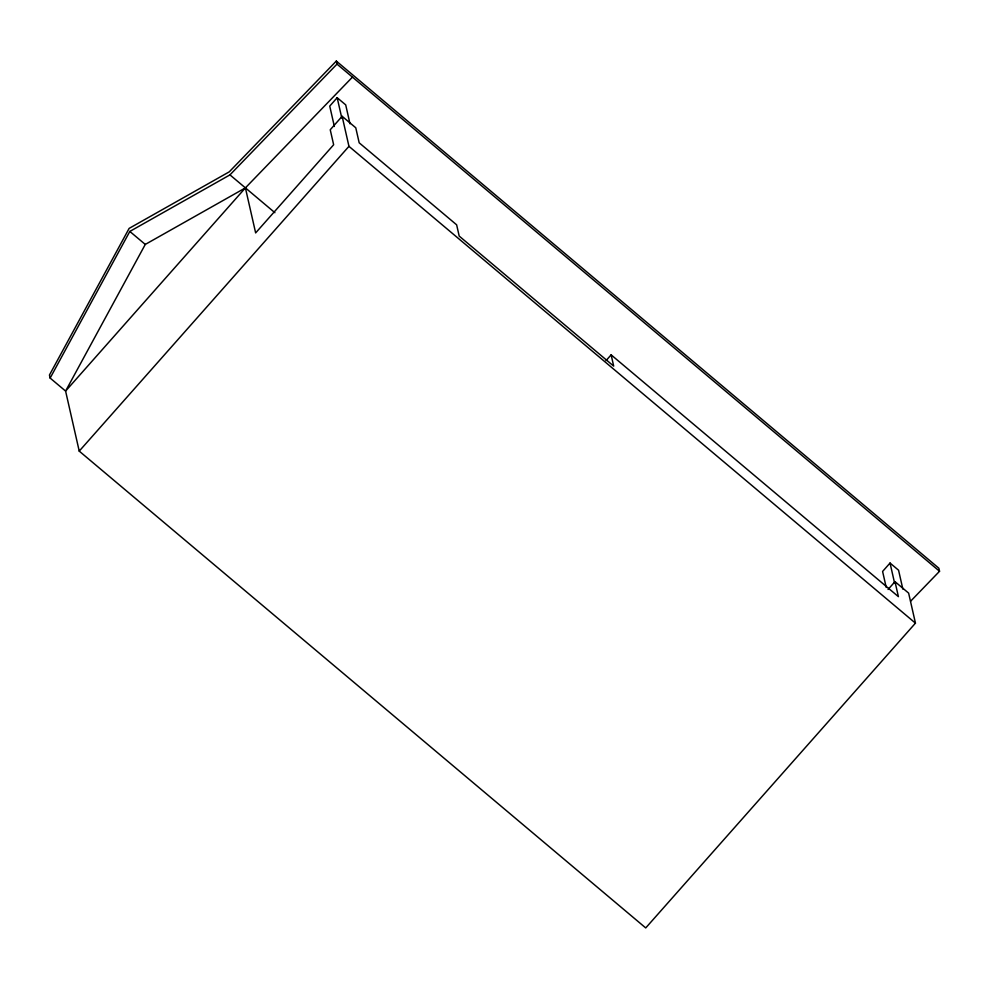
<?xml version="1.0" encoding="UTF-8"?>
<svg xmlns="http://www.w3.org/2000/svg" width="989" height="989" viewBox="0 0 989 989"><rect width="100%" height="100%" fill="white"/><g stroke="black" fill="none" stroke-linecap="round" stroke-linejoin="round"><path stroke-width="1.48" d="M50.142 378.07L129.819 231.438L229.955 174.88L337.002 64.112L336.309 61.071L229.263 171.839L129.126 228.397L49.45 375.029L50.142 378.07L65.595 391.075L79.231 451.12L645.73 927.929L915.455 623.144L908.631 593.116L894.996 581.643L888.06 589.481M606.022 360.626L611.128 354.853L613.687 366.115L459.193 236.074L456.634 224.824L359.18 142.799L355.768 127.779L342.132 116.306L330.239 129.757L333.652 144.765L255.644 232.91L245.408 187.885L145.272 244.431L65.595 391.075L245.408 187.873L352.455 77.117M349.995 123.786L345.705 104.871L337.175 97.701L329.733 106.107L334.356 126.468M79.231 451.12L348.956 146.335L342.132 116.306M902.858 589.123L898.568 570.22L890.038 563.038L882.596 571.444L886.231 587.454M910.646 601.176L939.55 571.271L938.858 568.23L336.309 61.071M337.002 64.112L939.55 571.271M611.128 354.853L898.408 596.651L894.996 581.643M348.956 146.335L915.455 623.144M229.955 174.88L274.893 212.697M129.819 231.438L145.272 244.431M890.038 563.038L894.662 583.399M337.175 97.701L341.798 118.062"/></g></svg>
